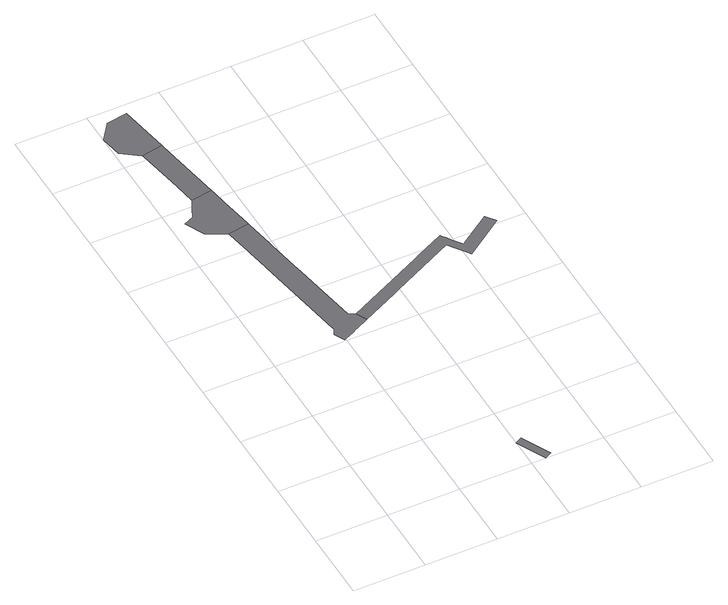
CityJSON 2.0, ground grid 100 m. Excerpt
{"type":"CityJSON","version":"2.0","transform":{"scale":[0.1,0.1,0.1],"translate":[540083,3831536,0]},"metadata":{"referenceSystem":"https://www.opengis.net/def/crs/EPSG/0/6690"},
"CityObjects":{
"road1":{"type":"Road","attributes":{"RoadStructureAttribute.sectionType":"1"},"geometry":[{"type":"MultiSurface","lod":"1","boundaries":[[[0,1,2,3,4]]]}]},
"road2":{"type":"Road","geometry":[{"type":"MultiSurface","lod":"1","boundaries":[[[5,6,7,8,9,10,11,12,13,14,15,16,17,18,19,20,21,22,23,24,25,26,27,28,29,30]]]}]},
"road3":{"type":"Road","geometry":[{"type":"MultiSurface","lod":"1","boundaries":[[[31,32,33,34,35,36,37,38,39,40,41,14,13]]]}]},
"road4":{"type":"Road","attributes":{"RoadStructureAttribute.sectionType":"1"},"geometry":[{"type":"MultiSurface","lod":"1","boundaries":[[[42,43,44,45,46,47,48,36,35]]]}]},
"road5":{"type":"Road","geometry":[{"type":"MultiSurface","lod":"1","boundaries":[[[49,50,51,52,53,45,44]]]}]},
"road6":{"type":"Road","attributes":{"RoadStructureAttribute.sectionType":"1"},"geometry":[{"type":"MultiSurface","lod":"1","boundaries":[[[54,55,56,57,58,59,60,61,62,63,64,65,66,67,68,69,30,29]]]}]}
},
"vertices":[
[2095,468,0],[2046,443,0],[1996,419,0],[2197,8,0],[2295,56,0],
[1270,3391,0],[1229,3412,0],[1160,3816,0],[1070,4346,0],[1045,4490,0],[969,4936,0],[962,4983,0],[893,5386,0],[889,5410,0],[592,5359,0],[596,5335,0],[660,4968,0],[666,4932,0],[697,4750,0],[743,4487,0],[948,3281,0],[952,3255,0],[938,3229,0],[906,3167,0],[979,3018,0],[1100,3077,0],[1117,3085,0],[1199,3125,0],[1215,3133,0],[1391,3220,0],[1319,3367,0],
[886,5427,0],[808,5886,0],[806,5897,0],[774,6090,0],[763,6150,0],[470,6100,0],[468,6096,0],[409,5983,0],[331,5832,0],[194,5765,0],[326,5495,0],
[747,6248,0],[621,6986,0],[595,7139,0],[300,7089,0],[304,7061,0],[401,6503,0],[419,6393,0],
[474,7855,0],[178,7805,0],[169,7792,0],[4,7559,0],[56,7264,0],
[1914,3475,0],[1993,3514,0],[2751,3885,0],[2873,3946,0],[3034,3720,0],[3074,3655,0],[3630,4045,0],[3525,4180,0],[3070,3863,0],[2975,3998,0],[2928,4065,0],[2898,4108,0],[2881,4132,0],[2869,4126,0],[2504,3947,0],[2412,3902,0]
]}
